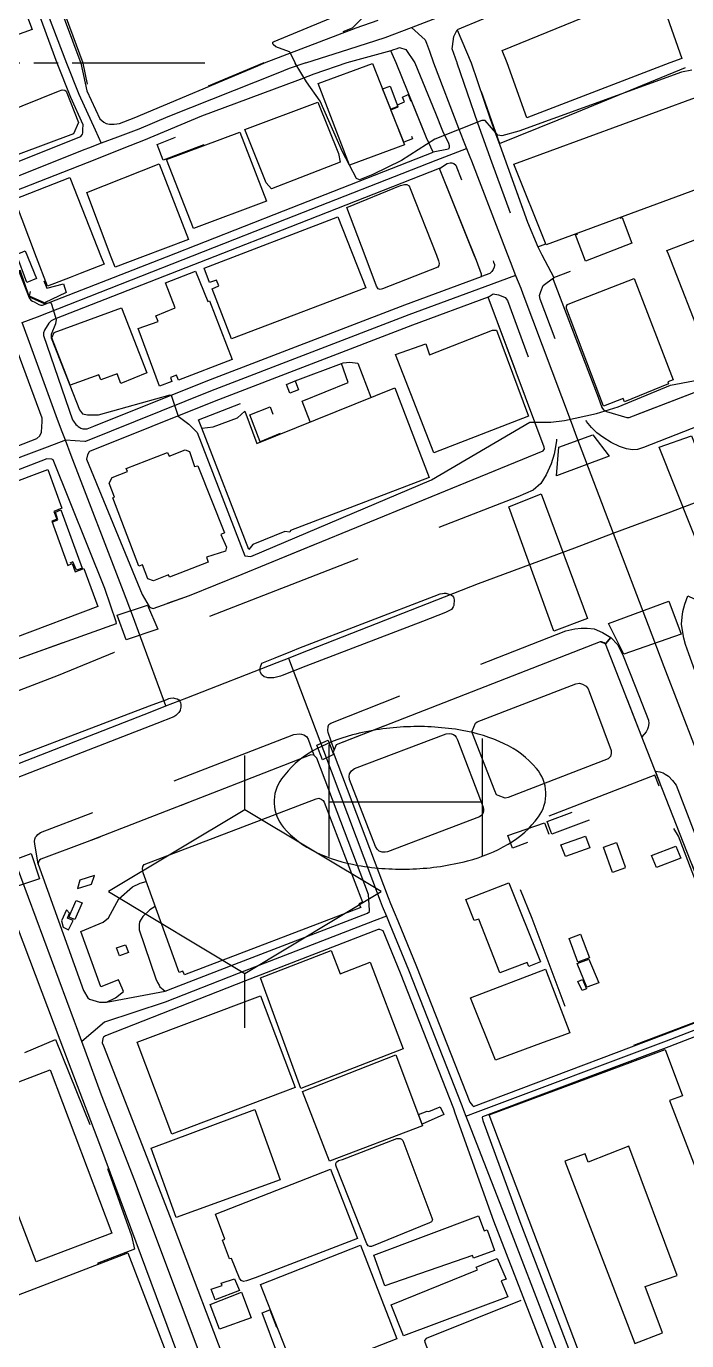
# Model space of a CAD drawing. Header units: millimetres. Extents: x 198785 to 203305, y 542885 to 545889.
# Drawn here: x 202611.8 to 202763.3, y 544211.6 to 544513 of the extents above; entities that cross this region are included whole.
import ezdxf

# ---------------------------------------------------------------- set-up
doc = ezdxf.new("R2010")
doc.units = ezdxf.units.MM
for name, pattern in [('FENCE_25K', [54.3, 28.7, -9.2, -16.4]), ('HIDDEN_BULD_25K', [28.8, 18.4, -10.4]), ('HIDDEN_IN_25K', [56.5, 36.5, -20]), ('HIDDEN_SIGUNGU_25K', [51.2, 30.4, -3.2, 5.6, -3.2, 5.6, -3.2])]:
    doc.linetypes.add(name, pattern=pattern)
for name, color, linetype in [('A0013114', 253, 'Continuous'), ('A0013117', 253, 'Continuous'), ('A0013118', 253, 'Continuous'), ('A0023214', 253, 'Continuous'), ('A0023217', 253, 'Continuous'), ('A0033324', 253, 'Continuous'), ('A0043325', 253, 'Continuous'), ('B0014111', 253, 'Continuous'), ('B0014112', 253, 'Continuous'), ('B0014113', 253, 'Continuous'), ('B0014115', 253, 'Continuous'), ('B0014116', 253, 'Continuous'), ('B0014118', 253, 'Continuous'), ('B0014233', 253, 'Continuous'), ('B0014511', 253, 'Continuous'), ('B0024120', 253, 'Continuous'), ('C0076117', 253, 'Continuous'), ('C0523121', 253, 'Continuous'), ('F0017111', 253, 'Continuous'), ('F0047224', 253, 'Continuous'), ('G0018113', 253, 'Continuous')]:
    doc.layers.add(name, color=color, linetype=linetype)

# ---------------------------------------------------------------- blocks, each defined once
blk = doc.blocks.new('B0014233')
at = {"layer": 'B0014233'}
for points in [[(0, 18.75), (0, 31.25)], [(0, -31.25), (0, -18.75)]]:
    blk.add_lwpolyline(points, dxfattribs=at)
blk.add_lwpolyline([(-31.25, 0), (0, -18.75), (31.25, 0), (0, 18.75)], close=True, dxfattribs=at)
blk = doc.blocks.new('B0014511')
at = {"layer": 'B0014511'}
blk.add_lwpolyline([(-31.17, -1.27, 0.169014), (-29, -6.77, 0.105159), (-21.57, -12.43, 0.067248), (-11.97, -15.47, 0.053397), (0.67, -16.3, 0.053397), (13.19, -14.44, 0.067248), (22.51, -10.63, 0.105159), (29.45, -4.38, 0.169014), (31.17, 1.27, 0.169014), (29, 6.77, 0.105159), (21.57, 12.43, 0.067248), (11.97, 15.47, 0.053397), (-0.67, 16.3, 0.053397), (-13.19, 14.44, 0.067248), (-22.51, 10.63, 0.105159), (-29.45, 4.38, 0.169014)], format="xyb", close=True, dxfattribs=at)
for points in [[(-18.64, 12.26), (-18.64, -13.46)], [(16.58, 13.62), (16.58, -13.46)], [(-18.64, -0.94), (16.58, -0.94)]]:
    blk.add_lwpolyline(points, dxfattribs=at)

msp = doc.modelspace()

# ---------------------------------------------------------------- linework, layer by layer
at = {"layer": 'A0013114'}
for points in [[(202710.62, 544512.2), (202713.82, 544504.62)], [(202696.62, 544504.61), (202695.39, 544507.41)], [(202696.63, 544504.61), (202696.62, 544504.61)], [(202705.15, 544484.17), (202703.64, 544487.47), (202696.63, 544504.61)], [(202713.82, 544504.62), (202713.82, 544504.62)], [(202713.82, 544504.62), (202718.24, 544491.78), (202719.01, 544489.65), (202720.42, 544485.74), (202726.8, 544468.08), (202729.13, 544462.44), (202730.07, 544460.63), (202732.78, 544455.41), (202732.7, 544455.37), (202732.68, 544454.99), (202742.95, 544427.96), (202743.86, 544425.57), (202744.18, 544425.08), (202744.88, 544424.68), (202749.59, 544423.31), (202750.06, 544423.31), (202771.99, 544431.73), (202789.33, 544438.15), (202815.35, 544448.28), (202822.51, 544451.07), (202849.27, 544461.26), (202859.09, 544465), (202888.86, 544476.29)], [(202716.23, 544455.65), (202716.25, 544455.73), (202716.23, 544456.18), (202715.08, 544459.3), (202714.58, 544460.55), (202706.58, 544480.4)], [(202639.97, 544379.98), (202640.42, 544379.7), (202640.9, 544379.55), (202649.23, 544382.47), (202661.31, 544387.42), (202666.91, 544389.71), (202730.35, 544415.66), (202730.64, 544416.1), (202730.59, 544416.53), (202717.77, 544450.89)], [(202505.37, 544331.12), (202508.88, 544329.77), (202514.53, 544332.04), (202521.85, 544334.98), (202532.54, 544339.27), (202540.54, 544342.48), (202547.25, 544345.17), (202588.92, 544360.49), (202590.7, 544361.13), (202599.58, 544364.3), (202632.53, 544376.07)], [(202776.66, 544289.91), (202753.55, 544348.68), (202744.64, 544371.39), (202744.34, 544371.61), (202743.71, 544371.84), (202743.41, 544371.84), (202682.9, 544348.24)], [(202677.73, 544345.91), (202677.11, 544345.99), (202657.31, 544338.26), (202649.02, 544335.03), (202625.81, 544325.98), (202615.16, 544322.02), (202614.86, 544321.8), (202614.65, 544321.47)]]:
    msp.add_lwpolyline(points, dxfattribs=at)
at = {"layer": 'A0013117'}
for points in [[(202618.91, 544504.58), (202604.61, 544543.33), (202591.54, 544575.92), (202578.77, 544609.64), (202576.31, 544616.47), (202574.48, 544619.19), (202571.72, 544620.25), (202562.21, 544599.52), (202559.66, 544594.21), (202559.85, 544589.57), (202562.25, 544578.4), (202563.52, 544572.48), (202564.71, 544566.93), (202564.52, 544560.62), (202563.59, 544551.11), (202561.89, 544540.51), (202560.16, 544531.57), (202559.06, 544513.57), (202559.28, 544504.56)], [(202826.79, 544504.67), (202819.98, 544522.28), (202811.61, 544543.78), (202808.73, 544550.99), (202783.13, 544540.79), (202774.64, 544537.41), (202747.07, 544526.46), (202722.39, 544517.1), (202710.62, 544512.2)], [(202608.32, 544544.81), (202615.21, 544529.02), (202624.34, 544504.58)], [(202666.43, 544504.6), (202687.51, 544512.65), (202692.49, 544514.45)], [(202695.39, 544507.41), (202685.37, 544504.61)], [(202604.13, 544479.72), (202624.29, 544487.75), (202624.49, 544487.97), (202624.72, 544488.25), (202624.77, 544488.55), (202624.82, 544488.98), (202624.8, 544489.33), (202624.88, 544490.42), (202622.02, 544496.66), (202618.91, 544504.58)], [(202685.37, 544504.61), (202677.78, 544502.01), (202674.04, 544500.61), (202652.03, 544492.42), (202638.7, 544486.83), (202634.22, 544485.06), (202627.56, 544482.43), (202609.18, 544475.19)], [(202618.91, 544504.58), (202618.91, 544504.58)], [(202624.34, 544504.58), (202625.71, 544498.22), (202628.65, 544491.78), (202629.58, 544491.02), (202630.13, 544490.69), (202630.91, 544490.59), (202631.42, 544490.57), (202631.99, 544490.59), (202633.18, 544490.72), (202636.58, 544492.05), (202664.89, 544503.95), (202666.43, 544504.6)], [(202624.34, 544504.58), (202624.34, 544504.58)], [(202666.43, 544504.6), (202666.43, 544504.6)], [(202685.37, 544504.61), (202685.37, 544504.61)], [(202608.86, 544459.99), (202612.44, 544450.76), (202612.88, 544450.24), (202613.24, 544450.01), (202613.63, 544449.83), (202614.69, 544449.21), (202615.18, 544449.07), (202615.48, 544449.03), (202615.51, 544449.03), (202643.94, 544460.17), (202670.8, 544470.7), (202705.15, 544484.17)], [(202706.58, 544480.4), (202706.55, 544480.42), (202672.26, 544466.97), (202655.05, 544460.23), (202618.3, 544445.82), (202617.49, 544445.5), (202616.99, 544444.92), (202615.98, 544443.35), (202615.8, 544442.74), (202615.8, 544442.08), (202622.43, 544422.75), (202622.61, 544422.45), (202623.17, 544421.68), (202623.45, 544421.46), (202623.7, 544421.26), (202624.06, 544421.04), (202624.34, 544420.9), (202624.8, 544420.73), (202625.27, 544420.73), (202625.75, 544420.73), (202627.29, 544421.29), (202653.11, 544431.66), (202698.66, 544449.17), (202716.23, 544455.65)], [(202717.77, 544450.89), (202700.43, 544444.49), (202654.94, 544427), (202626.3, 544415.5), (202626.25, 544415.4), (202625.88, 544414.72), (202625.63, 544413.74), (202638.4, 544382.73), (202639.97, 544379.98)], [(202591.2, 544409.54), (202614.24, 544418.5), (202614.9, 544419.07), (202615.32, 544419.94), (202615.44, 544422.38), (202615.48, 544422.82), (202615.47, 544423.15), (202609.17, 544440.09)], [(202632.53, 544376.07), (202632.46, 544376.42), (202629.85, 544384.13), (202618.01, 544413.62), (202617.7, 544413.77), (202616.56, 544413.8), (202582.16, 544400.53), (202544.17, 544387.05), (202511.94, 544374.48), (202495.84, 544368.31), (202492.99, 544362.68), (202505.37, 544331.12)], [(202682.9, 544348.24), (202682.22, 544346.6), (202694.82, 544313.21), (202695.37, 544311.88), (202697.03, 544307.87), (202701.35, 544297.42), (202713.57, 544266.28), (202714.13, 544265.54), (202714.38, 544265.35), (202758.11, 544281.81), (202776.3, 544288.82), (202776.51, 544289.05), (202776.66, 544289.91)], [(202614.65, 544321.47), (202614.53, 544320.89), (202624.93, 544291.95), (202625.91, 544290.22), (202626.33, 544289.91), (202628.62, 544289.22), (202630.2, 544289.24), (202643.69, 544291.75), (202645.46, 544292.47), (202658.63, 544297.56), (202690.09, 544309.69), (202690.5, 544310.02), (202690.57, 544310.37), (202690.28, 544313.93), (202678.48, 544345.18), (202678.02, 544345.69), (202677.73, 544345.91)], [(202542.01, 544288.95), (202542.03, 544288.62), (202552.31, 544259.65), (202566.99, 544220.77), (202569.08, 544215.19), (202588.52, 544163.67), (202599.54, 544135.07), (202600.28, 544133.55), (202604.04, 544134.79), (202604.27, 544134.79), (202621.57, 544140.85), (202662.69, 544156.4), (202664.08, 544160.67), (202663.83, 544162.06), (202655.9, 544183.49), (202628.65, 544256.64), (202621.52, 544275.49), (202619.62, 544280.52), (202606.97, 544313.97), (202606.78, 544314.47), (202606.53, 544314.66)], [(202692.5, 544305.91), (202662.13, 544294.11), (202629.98, 544281.55), (202629.53, 544281.22), (202629.38, 544280.94), (202629.25, 544279.91), (202629.51, 544279.21), (202644.84, 544239.97), (202659.41, 544201.43)], [(202736.86, 544193.12), (202719.09, 544239.03), (202711.29, 544260.78), (202710.21, 544263.81), (202709.85, 544264.82), (202697.64, 544295.93), (202693.64, 544305.61), (202692.94, 544305.89), (202692.5, 544305.91)], [(202777.6, 544286.08), (202777.52, 544286.08), (202759.18, 544279), (202716.49, 544262.94), (202716.38, 544262.77), (202716.51, 544262.14), (202724.99, 544238.96), (202743.05, 544191.86), (202743.87, 544190.98), (202744.63, 544190.63), (202745.48, 544190.5), (202746.92, 544190.85), (202796.87, 544207.81), (202805.93, 544211.38)]]:
    msp.add_lwpolyline(points, dxfattribs=at)
at = {"layer": 'A0013118'}
for points in [[(202729.13, 544462.44), (202730.97, 544463.17)], [(202732.78, 544455.41), (202736.61, 544456.86)], [(202630.2, 544289.24), (202632.28, 544290.21), (202634.09, 544291.71), (202633.82, 544292.48), (202632.99, 544294.4), (202628.93, 544292.79), (202624.3, 544305.45), (202629.48, 544307.62), (202630.64, 544308.62), (202633.02, 544312.97), (202636.14, 544315.69), (202637.9, 544316.57), (202639.29, 544316.94)], [(202641.37, 544311.19), (202640.12, 544310.42), (202638.52, 544308.91), (202637.79, 544307.68), (202637.68, 544307.01), (202637.67, 544306.45), (202637.72, 544305.83), (202641.5, 544294.63), (202641.91, 544293.75), (202642.27, 544293.14), (202642.43, 544292.79), (202643.22, 544292.12), (202643.69, 544291.75)]]:
    msp.add_lwpolyline(points, dxfattribs=at)
at = {"layer": 'A0023214'}
for points in [[(202700.16, 544512.77), (202703.33, 544509.91), (202703.64, 544509.15), (202704.33, 544507.33), (202705.22, 544504.62), (202705.22, 544504.62)], [(202705.22, 544504.62), (202710.94, 544489.63), (202712.03, 544486.89), (202712.78, 544485.01), (202713.55, 544483.09), (202713.93, 544482.15), (202722.11, 544460.87), (202722.8, 544459.1), (202724.06, 544455.87), (202725.21, 544452.93), (202725.7, 544451.69), (202736.77, 544422.25), (202738.03, 544418.91), (202746.41, 544396.76)], [(202746.41, 544396.76), (202759.02, 544401.48), (202770.54, 544405.79), (202824.39, 544426.15), (202827.51, 544427.33), (202830.21, 544428.35), (202843.76, 544433.47), (202896.58, 544454.03), (202901.46, 544455.93), (202905.53, 544457.51), (202943.77, 544472.4), (202996.8, 544493.04), (203001.98, 544495.06)], [(202443.23, 544278.74), (202494.05, 544298.61), (202508.78, 544304.37), (202511.93, 544305.6), (202515.3, 544306.92), (202525.45, 544310.89), (202528.66, 544312.14), (202531.39, 544313.21), (202540.56, 544316.79), (202542.71, 544317.63), (202546.52, 544319.12), (202598.14, 544339.3), (202602.06, 544340.84), (202607.14, 544342.82), (202640.63, 544355.91), (202643.84, 544357.17), (202648.67, 544359.05), (202669.34, 544367.13), (202671.95, 544368.16), (202674.79, 544369.27), (202715.57, 544385.21), (202737.61, 544393.46), (202746.41, 544396.76)], [(202746.41, 544396.76), (202754.42, 544375.7), (202758.03, 544366.22), (202786.78, 544291.64), (202787.58, 544289.56), (202788.23, 544287.87), (202789.82, 544283.75), (202814.01, 544218.69), (202815.4, 544215.1), (202817.03, 544210.87)]]:
    msp.add_lwpolyline(points, dxfattribs=at)
at = {"layer": 'A0023217'}
for points in [[(202572.3, 544627.2), (202573.52, 544625.76), (202574.2, 544624.84), (202575.74, 544622.77), (202576.58, 544621.03), (202594, 544575.16), (202621.06, 544504.58), (202621.06, 544504.58)], [(202675.9, 544504.61), (202685.8, 544507.78), (202694.14, 544510.45), (202700.16, 544512.77), (202707.09, 544515.43), (202747.07, 544530.76), (202773.84, 544541.4), (202777.53, 544542.85)], [(202621.06, 544504.58), (202623.86, 544497.44), (202627.61, 544489.25), (202629.01, 544486.19)], [(202675.9, 544504.61), (202675.9, 544504.6), (202672.11, 544503.31), (202669.5, 544502.27), (202644.3, 544492.24), (202637.64, 544489.44), (202632.71, 544487.59), (202629.01, 544486.19)], [(202629.01, 544486.19), (202626.09, 544485.09), (202625.24, 544484.78), (202605.93, 544477.02), (202604.65, 544476.57), (202598.73, 544474.48)], [(202610.88, 544445.07), (202614.36, 544446.43), (202671.53, 544468.84), (202705.86, 544482.3), (202712.78, 544485.01)], [(202724.06, 544455.87), (202717, 544453.27), (202699.55, 544446.83), (202654.03, 544429.33), (202625.4, 544417.84), (202625.27, 544417.78), (202620.79, 544418.09)], [(202620.79, 544418.09), (202619.89, 544420.42), (202618.64, 544423.67), (202612.24, 544441.32), (202610.88, 544445.07)], [(202620.79, 544418.09), (202616.63, 544416.53), (202495.85, 544371.19), (202494.78, 544370.78), (202487.68, 544368.09)], [(202643.84, 544357.17), (202636.14, 544377.97), (202634.12, 544383.43), (202622.12, 544414.62), (202620.79, 544418.09)], [(202671.95, 544368.16), (202679.96, 544346.92), (202692.96, 544312.47), (202693.46, 544311.28), (202694.4, 544309)], [(202624.55, 544280.2), (202623.31, 544283.56), (202622.84, 544284.83), (202610.53, 544318.02), (202602.06, 544340.84)], [(202712.66, 544263.1), (202715.44, 544264.15), (202758.64, 544280.4), (202777.23, 544287.58), (202778.94, 544288.23), (202787.58, 544289.56), (202796.96, 544291.58), (202797.73, 544291.75), (202834.43, 544306.52), (202859.82, 544316.13), (202866.34, 544318.69), (202868.39, 544319.49)], [(202694.4, 544309), (202691.63, 544307.93), (202660.38, 544295.83), (202643.68, 544289.26), (202629.75, 544284.69), (202624.55, 544280.2)], [(202694.4, 544309), (202695.19, 544307.07), (202699.5, 544296.68), (202711.71, 544265.55), (202712.11, 544264.51), (202712.66, 544263.1)], [(202671.72, 544156.77), (202670.45, 544160), (202657.65, 544192.46), (202636.74, 544248.3), (202629.08, 544267.92), (202625.32, 544278.13), (202624.55, 544280.2)], [(202712.66, 544263.1), (202713.25, 544261.59), (202722.04, 544239), (202741.47, 544188.62), (202743.05, 544184.51)]]:
    msp.add_lwpolyline(points, dxfattribs=at)
at = {"layer": 'A0033324', "linetype": 'HIDDEN_IN_25K', "flags": 128}
for points in [[(202710.65, 544504.62), (202709.53, 544507.86), (202709.59, 544508.41), (202709.86, 544510.67), (202710.62, 544512.2), (202713.82, 544504.62)], [(202696.62, 544504.61), (202695.39, 544507.41), (202695.9, 544507.61), (202696.88, 544507.95), (202697.42, 544508.13), (202698.86, 544507.73), (202700.94, 544504.62)], [(202700.94, 544504.62), (202700.95, 544504.61), (202705.66, 544493.1), (202707.31, 544489.06), (202708.62, 544486.2), (202708.79, 544485.7), (202708.79, 544485.25), (202708.63, 544484.87), (202705.15, 544484.17), (202703.64, 544487.47), (202696.62, 544504.61), (202696.62, 544504.61)], [(202713.82, 544504.62), (202713.82, 544504.62), (202718.24, 544491.78), (202719.01, 544489.65), (202720.42, 544485.74), (202726.8, 544468.08), (202729.13, 544462.44), (202727.23, 544461.95), (202726.54, 544462.19), (202726.13, 544462.38), (202725.57, 544463.2), (202724, 544466.99), (202718.62, 544481.89), (202715.41, 544490.78), (202710.65, 544504.62), (202710.65, 544504.62)], [(202718.12, 544456.3), (202716.23, 544455.65), (202716.25, 544455.73), (202716.23, 544456.18), (202715.08, 544459.3), (202706.56, 544480.41), (202708.38, 544481.58), (202709.02, 544481.73), (202709.26, 544481.73), (202709.42, 544481.69), (202709.9, 544481.57), (202710.31, 544481.17), (202714.83, 544469.73), (202715.46, 544468.14), (202718.99, 544458.9), (202719.19, 544458.39), (202719.17, 544458.15), (202719.15, 544457.79), (202718.92, 544457.24), (202718.62, 544456.76), (202718.12, 544456.3)], [(202772.89, 544424.06), (202753.38, 544416.45), (202751.97, 544415.99), (202750.82, 544415.93), (202749.45, 544416.09), (202747.84, 544416.63), (202745.99, 544417.6), (202744.04, 544418.79), (202742.67, 544419.81), (202741.46, 544421.04), (202740.33, 544422.37), (202739.53, 544424.31), (202735.6, 544434.73), (202729.66, 544450.48), (202729.56, 544451.29), (202729.8, 544452.24), (202730.36, 544453.54), (202732.7, 544455.37), (202732.68, 544454.99), (202742.95, 544427.96), (202743.86, 544425.57), (202744.18, 544425.08), (202744.88, 544424.68), (202749.59, 544423.31), (202750.06, 544423.31), (202771.99, 544431.73), (202789.33, 544438.15), (202815.35, 544448.28), (202822.51, 544451.07), (202859.09, 544465), (202888.05, 544475.98), (202888.64, 544472.01), (202888.66, 544471.12), (202888.62, 544470.52), (202888.5, 544469.92), (202888.36, 544469.41), (202888.04, 544468.41), (202887.31, 544467.54), (202822.14, 544443.15), (202815.64, 544440.72), (202772.89, 544424.06)], [(202687.86, 544390.9), (202648.02, 544375.42), (202646.69, 544374.95), (202645.61, 544374.97), (202644.62, 544375.32), (202643.57, 544375.85), (202642.11, 544377.01), (202640.42, 544379.7), (202640.9, 544379.55), (202649.23, 544382.47), (202661.31, 544387.42), (202666.91, 544389.71), (202730.35, 544415.66), (202730.64, 544416.1), (202730.59, 544416.53), (202717.77, 544450.89), (202718.88, 544451.67), (202720.11, 544451.47), (202721.15, 544451.06), (202721.62, 544450.79), (202722.18, 544450.13), (202727.73, 544435.07), (202733.2, 544420.2), (202733.38, 544419.5), (202733.41, 544418.01), (202733.23, 544416.6), (202732.88, 544414.94), (202732.22, 544412.7), (202731.06, 544410.14), (202729.81, 544408.17), (202728.04, 544406.61), (202724.54, 544405.15), (202687.86, 544390.9)], [(202767.6, 544380.48), (202766.77, 544369.86), (202766.82, 544369.4), (202772.2, 544355.63), (202777.7, 544341.41), (202776.02, 544341.31), (202774.93, 544341.33), (202774.41, 544341.56), (202774.08, 544341.76), (202773.5, 544342.36), (202767.94, 544357.67), (202763.78, 544369.12), (202762.98, 544371.26), (202762.6, 544372.72), (202762.3, 544374.48), (202762.12, 544375.92), (202762.22, 544377.55), (202762.4, 544378.86), (202762.83, 544380.5), (202763.58, 544382.41), (202767.6, 544380.48)], [(202430.34, 544360.19), (202438.3, 544362.63), (202438.59, 544362.16), (202438.87, 544361.97), (202451.79, 544356.97), (202452.36, 544356.91), (202461.01, 544353.86), (202461.23, 544353.49), (202461.47, 544352.74), (202480.11, 544344.23), (202495.29, 544337.31), (202495.7, 544337.2), (202496.05, 544337.3), (202505.37, 544331.12), (202508.88, 544329.77), (202514.53, 544332.04), (202521.85, 544334.98), (202532.54, 544339.27), (202540.54, 544342.48), (202547.25, 544345.17), (202588.92, 544360.49), (202590.7, 544361.13), (202599.58, 544364.3), (202632.53, 544376.07), (202633.18, 544374.08), (202633.15, 544372.95), (202633, 544371.49), (202632.83, 544370.61), (202632.4, 544369.85), (202631.97, 544369.4), (202619.16, 544364.14), (202587.14, 544351.85), (202538.16, 544333.4), (202519.75, 544326.01), (202502.08, 544318.88), (202492.03, 544319.42), (202486.67, 544317.67), (202482.58, 544316.92), (202479.5, 544316.48), (202476.65, 544316.33), (202473.69, 544316.41), (202469.99, 544316.96), (202464.36, 544318.43), (202458.91, 544321.09), (202457.93, 544321.62), (202455.74, 544322.8), (202453.35, 544324.42), (202451.29, 544326.35), (202449.12, 544328.52), (202447.21, 544331.04), (202445.35, 544333.45), (202443.81, 544337.38), (202439.84, 544345.86), (202439.41, 544346.34), (202437.37, 544347.15), (202435.43, 544347.93), (202434.83, 544348.35), (202430.34, 544360.19)], [(202745.9, 544372.88), (202744.64, 544371.39), (202743.41, 544371.84), (202682.9, 544348.24), (202682.45, 544347.14), (202681.03, 544351.11), (202680.95, 544351.54), (202681.03, 544352.47), (202681.23, 544352.92), (202681.66, 544353.25), (202710.59, 544364.6), (202733.44, 544373.56), (202735.6, 544374.39), (202737.66, 544374.82), (202739.07, 544375), (202740.46, 544375.02), (202742.1, 544374.82), (202743.98, 544374.02), (202745.9, 544372.88)], [(202744.64, 544371.39), (202745.9, 544372.88), (202747.46, 544371.15), (202748.74, 544368.63), (202751.47, 544361.68), (202754.53, 544353.9), (202754.58, 544353.12), (202754.45, 544352.27), (202754.28, 544351.84), (202753.98, 544351.24), (202752.99, 544350.1), (202744.64, 544371.39)], [(202676.5, 544349.59), (202677.73, 544345.91), (202677.11, 544345.99), (202657.31, 544338.26), (202649.02, 544335.03), (202625.81, 544325.98), (202615.16, 544322.02), (202614.86, 544321.8), (202614.65, 544321.47), (202614.53, 544320.89), (202613.75, 544325.55), (202613.72, 544326.08), (202613.8, 544326.63), (202613.9, 544327.08), (202614.12, 544327.29), (202614.43, 544327.69), (202615.11, 544328.12), (202644.03, 544339.32), (202673.18, 544350.62), (202674.49, 544350.77), (202674.94, 544350.72), (202675.49, 544350.52), (202676.05, 544350.19), (202676.5, 544349.59)], [(202778.01, 544290.71), (202776.51, 544289.05), (202776.66, 544289.91), (202759.33, 544333.99), (202756.11, 544342.18), (202757.11, 544342.08), (202757.35, 544341.97), (202757.87, 544341.81), (202758.32, 544341.53), (202759.1, 544341.08), (202760.01, 544340.04), (202760.86, 544339.01), (202769.44, 544316.65), (202778.26, 544293.65), (202778.51, 544292.72), (202778.26, 544291.21), (202778.01, 544290.71)]]:
    msp.add_lwpolyline(points, dxfattribs=at)
at = {"layer": 'A0043325'}
for points in [[(202745.52, 544414.46), (202733.46, 544409.96), (202733.97, 544416.5), (202741.76, 544419.35), (202745.52, 544414.46)], [(202775.55, 544390.77), (202768.2, 544388.33), (202756.99, 544416.54), (202764.42, 544419.14), (202775.55, 544390.77)], [(202740.57, 544377.23), (202732.8, 544374.34), (202722.51, 544402.85), (202729.9, 544405.81), (202740.57, 544377.23)], [(202762.02, 544373.6), (202748.9, 544369.06), (202745.35, 544376.06), (202759.21, 544381.17), (202762.02, 544373.6)], [(202641.96, 544374.74), (202634.7, 544372.31), (202632.67, 544377.98), (202639.6, 544380.28), (202641.96, 544374.74)], [(202682.3, 544346.06), (202679.76, 544344.83), (202678.44, 544348.18), (202681.09, 544349.31), (202682.3, 544346.06)], [(202614.82, 544317.49), (202607.03, 544314.95), (202605.17, 544320.43), (202612.92, 544323.32), (202614.82, 544317.49)]]:
    msp.add_lwpolyline(points, dxfattribs=at)
at = {"layer": 'B0014111'}
for points in [[(202722.08, 544504.62), (202722.08, 544504.62), (202720.96, 544507.49), (202756.46, 544521.96), (202762.19, 544505.64), (202759.44, 544504.64), (202759.43, 544504.64)], [(202698.57, 544485.83), (202685.96, 544481.2), (202678.74, 544499.86), (202691.21, 544504.5), (202698.57, 544485.83)], [(202759.43, 544504.64), (202726.65, 544492.02), (202722.08, 544504.62)], [(202622.61, 544488.38), (202603.53, 544481.26), (202597.63, 544485.08), (202594.56, 544488.03), (202594.5, 544488.21), (202619.23, 544498.17), (202620.01, 544498.43), (202620.66, 544498.33), (202620.99, 544498.15), (202623.81, 544490.94), (202622.61, 544488.38)], [(202772.92, 544478.38), (202731.09, 544462.88), (202723.64, 544481.38), (202765.27, 544496.69), (202772.92, 544478.38)], [(202683.79, 544481.89), (202668.04, 544475.71), (202666.8, 544477.11), (202661.91, 544489.33), (202678.71, 544495.6), (202683.46, 544483.81), (202683.79, 544481.89)], [(202666.93, 544472.95), (202650.19, 544466.61), (202643.96, 544482.46), (202660.79, 544488.76), (202666.93, 544472.95)], [(202638.46, 544460.14), (202632.17, 544457.79), (202631.29, 544460.1), (202625.68, 544474.87), (202642.32, 544481.46), (202649.05, 544464.11), (202638.46, 544460.14)], [(202621.87, 544455.43), (202616.67, 544453.41), (202614.17, 544460.01), (202609.12, 544473.36), (202621.83, 544478.33), (202629.01, 544460.09), (202629.65, 544458.45), (202624.14, 544456.31), (202621.87, 544455.43)], [(202693.55, 544452.8), (202693.01, 544452.66), (202692.54, 544452.79), (202692.13, 544453.44), (202689.51, 544460.41), (202685.36, 544471.46), (202697.61, 544476.47), (202698.57, 544476.73), (202699.13, 544476.71), (202699.6, 544476.46), (202699.87, 544475.81), (202705.87, 544460.5), (202706.38, 544459.21), (202706.5, 544458.6), (202706.45, 544458.13), (202706.18, 544457.76), (202693.55, 544452.8)], [(202796.03, 544450.88), (202767.31, 544439.81), (202759.08, 544460.78), (202758.77, 544461.58), (202787.83, 544472.67), (202792.23, 544460.96), (202796.03, 544450.88)], [(202683.31, 544469.29), (202689.68, 544453.02), (202658.89, 544441.34), (202654.43, 544452.8), (202655.99, 544453.48), (202655.46, 544454.8), (202653.86, 544454.24), (202652.62, 544457.57), (202683.31, 544469.29)], [(202650.65, 544456.89), (202653.44, 544449.93), (202653.82, 544450.03), (202659.05, 544436.59), (202646.73, 544431.84), (202646.23, 544433), (202644.87, 544432.51), (202645.21, 544431.58), (202642.34, 544430.5), (202637.45, 544443.68), (202642.03, 544445.3), (202641.54, 544446.64), (202645.96, 544448.46), (202643.73, 544454.18), (202650.65, 544456.89)], [(202759.15, 544431.03), (202749.01, 544426.89), (202748.7, 544427.64), (202744.18, 544425.92), (202735.73, 544448.34), (202735.73, 544448.85), (202735.97, 544449.22), (202736.87, 544449.57), (202751.22, 544455.17), (202760.16, 544431.95), (202758.97, 544431.5), (202759.15, 544431.03)], [(202639.43, 544433.57), (202633.51, 544431.13), (202632.67, 544433.33), (202628.94, 544431.92), (202628.47, 544433.12), (202621.89, 544430.73), (202617.66, 544441.59), (202618.2, 544442.8), (202633.63, 544448.45), (202639.43, 544433.57)], [(202719.64, 544443.35), (202727.03, 544423.64), (202705.26, 544415.24), (202696.51, 544437.72), (202703.45, 544440.22), (202704.31, 544437.68), (202718.75, 544443.35), (202719.64, 544443.35)], [(202696.34, 544430.15), (202704.2, 544409.58), (202672.39, 544397.37), (202672.27, 544396.98), (202671.13, 544397.14), (202663.78, 544394.16), (202662.84, 544393.08), (202652.1, 544420.84), (202654.67, 544421.18), (202660.29, 544423.26), (202661.91, 544424.77), (202664.67, 544417.37), (202696.34, 544430.15)], [(202649.26, 544415.49), (202650.42, 544412.05), (202651.17, 544412.26), (202657.24, 544396.85), (202656.42, 544396.49), (202657.73, 544393.56), (202657.53, 544392.66), (202653.18, 544391.3), (202653.55, 544390.17), (202644.64, 544386.71), (202644.42, 544387.25), (202640.98, 544385.89), (202639.73, 544386.32), (202638.49, 544389.5), (202637.6, 544389.19), (202631.68, 544404.87), (202632.07, 544405.06), (202630.82, 544408.26), (202631.54, 544409.58), (202635, 544410.92), (202634.74, 544411.62), (202644.21, 544415.25), (202644.57, 544414.48), (202648.29, 544415.9), (202649.26, 544415.49)], [(202617.67, 544399.57), (202621.32, 544389.4), (202622.35, 544389.82), (202623.06, 544387.9), (202625.03, 544388.66), (202628.23, 544379.96), (202609.2, 544372.78), (202603.87, 544387.5), (202604.82, 544387.91), (202603.84, 544390.61), (202602.82, 544390.18), (202597.57, 544404.17), (202616.73, 544411.37), (202620, 544402.53), (202618.13, 544401.77), (202618.81, 544400.02), (202617.67, 544399.57)], [(202722.32, 544336.19), (202721.68, 544336.05), (202720.05, 544336.62), (202719.7, 544336.81), (202719.27, 544337.71), (202714.15, 544350.82), (202714.1, 544351.38), (202714.85, 544353.24), (202715.23, 544353.54), (202737.86, 544362.23), (202738.72, 544362.39), (202739.41, 544362.16), (202740.23, 544361.7), (202740.68, 544361.06), (202740.9, 544360.49), (202746, 544346.93), (202746, 544346.29), (202745.79, 544345.61), (202745.31, 544345.01), (202722.32, 544336.19)], [(202694.65, 544323.72), (202694.16, 544323.63), (202693.47, 544323.67), (202692.76, 544323.89), (202692.31, 544324.34), (202691.94, 544324.94), (202685.97, 544340.29), (202685.9, 544340.96), (202685.98, 544341.62), (202686.44, 544342.29), (202687.11, 544342.8), (202708.14, 544350.76), (202708.88, 544350.82), (202709.38, 544350.76), (202709.78, 544350.63), (202710.08, 544350.37), (202710.4, 544350.02), (202710.71, 544349.4), (202716.62, 544333.98), (202716.7, 544333.45), (202716.72, 544333.09), (202716.63, 544332.65), (202716.32, 544332.15), (202715.79, 544331.72), (202694.65, 544323.72)], [(202688.51, 544310.92), (202648.08, 544295.54), (202647.72, 544296.37), (202646.88, 544296.03), (202638.59, 544318.88), (202638.5, 544319.82), (202638.55, 544320.37), (202638.84, 544320.79), (202678.33, 544335.88), (202678.95, 544336.01), (202679.42, 544335.82), (202679.93, 544335.46), (202680.17, 544335.14), (202688.93, 544312.17), (202688.11, 544311.83), (202688.51, 544310.92)], [(202722.51, 544316.59), (202729.75, 544298.53), (202727.06, 544297.41), (202726.69, 544298.33), (202720.4, 544296.01), (202715.59, 544308.27), (202714.54, 544307.94), (202712.6, 544312.79), (202722.51, 544316.59)], [(202681.78, 544301.13), (202683.8, 544295.74), (202690.68, 544298.38), (202698.23, 544278.52), (202674.79, 544269.42), (202665.57, 544294.83), (202681.78, 544301.13)], [(202734.63, 544281.55), (202730.33, 544279.97), (202719.43, 544275.97), (202713.71, 544290.23), (202730.88, 544296.81), (202736.46, 544282.22), (202734.63, 544281.55)], [(202663.18, 544265.79), (202645.23, 544259.01), (202637.27, 544280.07), (202665.57, 544290.7), (202673.46, 544269.66), (202670.69, 544268.62), (202663.18, 544265.79)], [(202702.72, 544260.86), (202681.33, 544252.77), (202675.19, 544268.75), (202696.55, 544277.14), (202702.72, 544260.86)], [(202617.29, 544273.74), (202631.42, 544236.31), (202614.06, 544229.69), (202606.66, 544249.1), (202590.36, 544243.54), (202587.91, 544250.6), (202574.7, 544245.45), (202577.66, 544237.41), (202583.93, 544239.61), (202591.23, 544220.14), (202572.91, 544213.29), (202558.53, 544251.29), (202617.29, 544273.74)], [(202670.01, 544248.52), (202646.21, 544239.86), (202640.46, 544255.78), (202664.27, 544264.62), (202670.01, 544248.52)], [(202690.98, 544233.23), (202690.58, 544233.2), (202690.25, 544233.39), (202689.91, 544233.8), (202682.96, 544251.44), (202682.85, 544251.88), (202682.85, 544252.25), (202682.97, 544252.57), (202683.43, 544252.95), (202684.33, 544253.17), (202696.8, 544257.95), (202697.32, 544258.01), (202697.59, 544257.96), (202697.9, 544257.82), (202698.16, 544257.5), (202704.87, 544239.79), (202704.95, 544239.36), (202704.72, 544238.91), (202704.33, 544238.67), (202690.98, 544233.23)], [(202687.82, 544235.06), (202664.31, 544226.03), (202662.32, 544225.31), (202661.67, 544225.19), (202661.11, 544225.41), (202660.71, 544225.95), (202658.91, 544230.5), (202658.44, 544230.37), (202656.79, 544234.69), (202657.32, 544234.89), (202655.23, 544240.65), (202681.6, 544250.99), (202687.82, 544235.06)], [(202696.8, 544212.03), (202673.91, 544203.14), (202665.57, 544224.52), (202688.48, 544233.49), (202696.8, 544212.03)], [(202646.69, 544201.53), (202616.41, 544190.25), (202604.96, 544220.22), (202635.14, 544231.76), (202646.69, 544201.53)], [(202663.37, 544216.86), (202656.12, 544214.25), (202653.98, 544219.93), (202661.15, 544222.72), (202663.37, 544216.86)]]:
    msp.add_lwpolyline(points, dxfattribs=at)
at = {"layer": 'B0014112'}
msp.add_lwpolyline([(202597.31, 544504.57), (202597.31, 544504.57), (202593.13, 544515.31), (202609.63, 544521.7), (202613.19, 544512.3), (202607.41, 544510.21), (202607.97, 544508.72), (202602.91, 544506.95), (202603.57, 544504.75), (202603.11, 544504.58)], dxfattribs=at)
at = {"layer": 'B0014113'}
for points in [[(202715.54, 544240.25), (202716.81, 544236.82), (202717.5, 544237.02), (202719.19, 544232.27), (202714.39, 544230.51), (202714.19, 544231.15), (202694.09, 544224.22), (202691.52, 544231.26), (202715.54, 544240.25)], [(202722.28, 544221.65), (202698.33, 544212.77), (202695.54, 544219.84), (202715.28, 544227.88), (202714.97, 544228.45), (202719.85, 544230.48), (202721.9, 544225.7), (202720.77, 544225.32), (202722.28, 544221.65)]]:
    msp.add_lwpolyline(points, dxfattribs=at)
at = {"layer": 'B0014115'}
for points in [[(202777.04, 544220.83), (202779.8, 544221.88), (202785.07, 544208), (202755.14, 544196.63), (202755.22, 544196.21), (202745.86, 544192.66), (202745.38, 544193.93), (202744.41, 544193.52), (202717.96, 544263.43), (202758.37, 544278.39), (202762.34, 544267.76), (202759.37, 544266.71), (202777.04, 544220.83)], [(202740.7, 544252.56), (202739.97, 544254.5), (202735.34, 544252.78), (202751.42, 544210.96), (202757.73, 544213.45), (202753.79, 544224.04), (202761.14, 544226.6), (202750.02, 544256.25), (202740.7, 544252.56)]]:
    msp.add_lwpolyline(points, dxfattribs=at)
at = {"layer": 'B0014116', "linetype": 'HIDDEN_BULD_25K', "flags": 128}
for points in [[(202697, 544494.62), (202695.4, 544494.01), (202693.55, 544498.67), (202695.24, 544499.28), (202697, 544494.62)], [(202700.38, 544487.24), (202698.38, 544486.47), (202695.45, 544493.89), (202697.09, 544494.57), (202696.93, 544494.98), (202698.57, 544495.66), (202698.1, 544496.73), (202699.43, 544497.38), (202701.53, 544492.08), (202698.94, 544491.19), (202700.38, 544487.24)], [(202652.5, 544485.86), (202643.18, 544482.3), (202641.82, 544485.88), (202650.91, 544489.6), (202652.5, 544485.86)], [(202750.7, 544463.27), (202740.07, 544459.15), (202737.79, 544465.21), (202748.51, 544469.18), (202750.7, 544463.27)], [(202614.12, 544455.17), (202611.94, 544454.26), (202609.56, 544460.72), (202611.56, 544461.55), (202614.12, 544455.17)], [(202615.85, 544454.68), (202616.55, 544452.94), (202620.37, 544453.99), (202620.97, 544451.98), (202615.97, 544449.58), (202612.52, 544451.12), (202613.06, 544453.58), (202615.85, 544454.68)], [(202674.26, 544429.68), (202672.25, 544428.92), (202671.46, 544430.86), (202673.47, 544431.68), (202674.26, 544429.68)], [(202670.02, 544419.63), (202665.48, 544417.76), (202663.05, 544423.94), (202667.77, 544425.77), (202670.02, 544419.63)], [(202619.76, 544402.1), (202624.64, 544388.77), (202623.31, 544388.27), (202622.49, 544390.18), (202621.58, 544389.83), (202618.03, 544399.45), (202619.08, 544399.87), (202618.48, 544401.59), (202619.76, 544402.1)], [(202635.29, 544300.63), (202633.2, 544299.84), (202632.49, 544301.71), (202634.54, 544302.42), (202635.29, 544300.63)], [(202706.78, 544265.24), (202707.55, 544263.47), (202702.6, 544261.3), (202701.76, 544263.47), (202703.79, 544264.28), (202704.16, 544264.21), (202706.78, 544265.24)], [(202660.71, 544223.12), (202655.14, 544221), (202654.2, 544223.4), (202656.71, 544224.29), (202656.5, 544224.85), (202659.55, 544225.8), (202660.71, 544223.12)], [(202671.38, 544209.06), (202669.48, 544208.4), (202665.89, 544218.03), (202667.66, 544218.69), (202671.38, 544209.06)]]:
    msp.add_lwpolyline(points, dxfattribs=at)
at = {"layer": 'B0014118', "linetype": 'HIDDEN_BULD_25K', "flags": 128}
for points in [[(202740.92, 544330.95), (202732.39, 544327.75), (202731.9, 544329.01), (202731.26, 544330.64), (202739.76, 544333.88), (202740.44, 544332.16), (202740.92, 544330.95)], [(202726.79, 544325.86), (202723.36, 544324.59), (202722.26, 544327.44), (202730.71, 544330.34), (202731.28, 544328.78), (202731.69, 544327.68), (202726.79, 544325.86)], [(202741.08, 544324.66), (202735.51, 544322.67), (202734.44, 544325.32), (202740.08, 544327.3), (202741.08, 544324.66)], [(202749.24, 544320.07), (202746.27, 544319.01), (202744.18, 544324.82), (202747.19, 544325.83), (202749.24, 544320.07)], [(202761.94, 544322.28), (202756.33, 544320.1), (202755.18, 544322.9), (202760.8, 544325.04), (202761.94, 544322.28)], [(202740.99, 544299.42), (202738.3, 544298.42), (202736.31, 544303.83), (202738.95, 544304.82), (202740.99, 544299.42)], [(202743.1, 544293.68), (202740.39, 544292.65), (202738.15, 544298.14), (202740.86, 544299.14), (202743.1, 544293.68)], [(202739.71, 544292.06), (202739.28, 544291.9), (202738.3, 544294), (202738.88, 544294.24), (202739.39, 544294.45), (202740.28, 544292.27), (202739.71, 544292.06)]]:
    msp.add_lwpolyline(points, dxfattribs=at)
at = {"layer": 'B0024120', "linetype": 'FENCE_25K', "flags": 128}
for points in [[(202624.84, 544504.58), (202624.84, 544504.59), (202619.08, 544520.13), (202615.71, 544531), (202614.21, 544536), (202614.97, 544537.2), (202623.61, 544539.83), (202623.66, 544540.5), (202617.97, 544550.06), (202617.98, 544551.5), (202611.97, 544568.25), (202615.5, 544569.82), (202618.6, 544576.02), (202633.65, 544569.11), (202637.09, 544559.5), (202672.63, 544571.95), (202681.85, 544546.61)], [(202685.82, 544535.72), (202692.08, 544519.1), (202691.46, 544517.38), (202686.54, 544512.59), (202675.72, 544508.25), (202666.31, 544504.6)], [(202625.84, 544499.78), (202624.84, 544504.58)], [(202666.31, 544504.6), (202666.31, 544504.6), (202653.53, 544499.3)], [(202757, 544338.79), (202755.97, 544341.27), (202720.23, 544327.48), (202727.74, 544308.51), (202733.98, 544291.96), (202740.27, 544275.25), (202776.02, 544288.84), (202776.32, 544289.41), (202768.64, 544308.64), (202761.38, 544327.28), (202760.3, 544329.04)], [(202630.43, 544251.1), (202635.96, 544235.63), (202636.62, 544232.61), (202603.23, 544219.64), (202601.52, 544223.12), (202570.51, 544212.11), (202551.29, 544263.3), (202566.73, 544268.77), (202570.33, 544260.2), (202618.52, 544280.71), (202626.59, 544260.73)], [(202725.26, 544220.87), (202703.52, 544212.15), (202703.14, 544211.68), (202703.26, 544211.3), (202716.08, 544177.79)]]:
    msp.add_lwpolyline(points, dxfattribs=at)
at = {"layer": 'C0076117'}
for points in [[(202627.49, 544318.3), (202624.13, 544317.24), (202623.53, 544315.31), (202626.78, 544316.32), (202627.49, 544318.3)], [(202622.93, 544308.18), (202621.59, 544308.72), (202623.22, 544312.55), (202624.66, 544312.03), (202622.93, 544308.18)], [(202621, 544310.4), (202619.9, 544307.88), (202620.27, 544306.43), (202621.46, 544305.81), (202622.57, 544307.97), (202621.28, 544308.51), (202621.73, 544309.62), (202621, 544310.4)]]:
    msp.add_lwpolyline(points, dxfattribs=at)
at = {"layer": 'C0523121'}
for points in [[(202668.6, 544363.59), (202667.75, 544363.59), (202667.21, 544363.59), (202666.95, 544363.69), (202666.36, 544363.81), (202665.84, 544364.31), (202665.52, 544364.86), (202665.44, 544365.18), (202665.44, 544365.52), (202665.46, 544365.84), (202665.52, 544366.16), (202665.82, 544366.97), (202668.91, 544368.23), (202672.85, 544369.83), (202674.35, 544370.41), (202705.39, 544382.32), (202706.74, 544382.9), (202707.3, 544382.98), (202707.69, 544383.04), (202708.07, 544383.04), (202708.73, 544382.82), (202709.04, 544382.74), (202709.36, 544382.6), (202709.56, 544382.44), (202709.78, 544382.15), (202709.88, 544381.89), (202709.98, 544381.45), (202709.88, 544380.34), (202709.84, 544380.18), (202709.7, 544379.86), (202709.52, 544379.52), (202709.38, 544379.27), (202707.97, 544378.57), (202702.71, 544376.55), (202675.95, 544366.26), (202670.51, 544364.17), (202670.11, 544364.01), (202668.6, 544363.59)], [(202606.57, 544344.44), (202629.44, 544353.17), (202640.11, 544357.18), (202644.02, 544358.65), (202644.52, 544358.85), (202644.89, 544358.97), (202645.47, 544359.01), (202645.77, 544358.99), (202646.06, 544358.91), (202646.42, 544358.79), (202646.78, 544358.55), (202647.02, 544358.23), (202647.16, 544357.9), (202647.3, 544357.56), (202647.3, 544357.14), (202647.28, 544356.88), (202647.22, 544356.62), (202647.1, 544356.31), (202647.08, 544356.13), (202646.84, 544355.69), (202646.58, 544355.45), (202646.08, 544354.96), (202645.63, 544354.7), (202641.72, 544353.18), (202614.04, 544342.36), (202608.09, 544340.11)]]:
    msp.add_lwpolyline(points, dxfattribs=at)
at = {"layer": 'F0017111'}
for points, elevation in [([(202673.46, 544504.6), (202672.32, 544507.02), (202672.19, 544507.12), (202669.07, 544508.34), (202668.45, 544508.85), (202668.36, 544509.1), (202668.4, 544509.34), (202668.64, 544509.53), (202689.19, 544518)], 40), ([(202673.49, 544504.55), (202673.46, 544504.6), (202673.46, 544504.6)], 40), ([(202764.43, 544502.92), (202762.12, 544502.46), (202724.81, 544488.97), (202720.9, 544487.9), (202719.99, 544488.06), (202717.09, 544491.43), (202716.33, 544491.39), (202705.52, 544487.1), (202697.88, 544482.23), (202691.29, 544479.01), (202688.25, 544477.83), (202687.57, 544478.15), (202684.36, 544484.25), (202679.25, 544495.86), (202676.09, 544500.31), (202673.49, 544504.55)], 40), ([(202610.34, 544457.15), (202612.38, 544451.15), (202612.46, 544451), (202613.73, 544450.41), (202615.95, 544449.43), (202617.13, 544449.69), (202617.34, 544449.68), (202617.45, 544449.62), (202617.53, 544449.55), (202617.63, 544449.31), (202618.64, 544445.75), (202618.52, 544444.78), (202617.52, 544442.33), (202617.49, 544441.57), (202621.83, 544430.71), (202624, 544425.06), (202624.67, 544424.18), (202625.83, 544423.9), (202628.37, 544423.95), (202644.82, 544428.5), (202645.06, 544428.42), (202646.62, 544423.61), (202649.08, 544421.75), (202651.01, 544419.88), (202661.95, 544391.61), (202663.28, 544391.41), (202704.78, 544409), (202727.34, 544422.24), (202732.12, 544422.21), (202735.27, 544422.63), (202742.63, 544424.23), (202747.54, 544425.79), (202759.56, 544430.72), (202770.1, 544432.72)], 30)]:
    msp.add_lwpolyline(points, dxfattribs=dict(at, elevation=elevation))
at = {"layer": 'F0047224'}
for points in [[(202716.18, 544498.07), (202720.35, 544486.15), (202733.79, 544491.58), (202763.01, 544503.6)], [(202673.47, 544431.68), (202684.08, 544435.73)], [(202676.94, 544422.32), (202675.06, 544427.03), (202685.68, 544431.36), (202684.08, 544435.73)], [(202684.08, 544435.73), (202684.47, 544435.88), (202686.01, 544436.03), (202687.83, 544435.74), (202690.87, 544427.94)], [(202652.1, 544420.84), (202651.34, 544422.78), (202660.97, 544426.5)]]:
    msp.add_lwpolyline(points, dxfattribs=at)
at = {"layer": 'G0018113', "linetype": 'HIDDEN_SIGUNGU_25K', "flags": 128}
msp.add_lwpolyline([(202652.76, 544504.55), (202354.18, 544504.46)], dxfattribs=at)

# ---------------------------------------------------------------- block references
at = {"layer": 'B0014233'}
msp.add_blockref('B0014233', (202661.95, 544314.59), dxfattribs=at)
at = {"layer": 'B0014511'}
msp.add_blockref('B0014511', (202699.82, 544336.09), dxfattribs=at)

doc.saveas('drawing.dxf')
